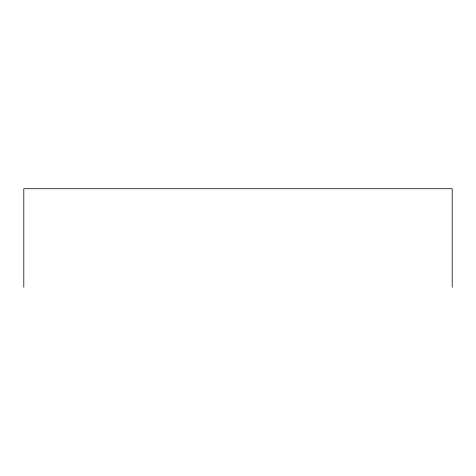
<?xml version="1.0" encoding="UTF-8"?>
<svg xmlns="http://www.w3.org/2000/svg" width="476" height="476" viewBox="0 0 476 476"><rect width="100%" height="100%" fill="white"/><g stroke="black" fill="none" stroke-linecap="round" stroke-linejoin="round"><path stroke-width="0.71" d="M452.2 287.284L452.2 188.716L23.8 188.716L23.8 287.284"/></g></svg>
